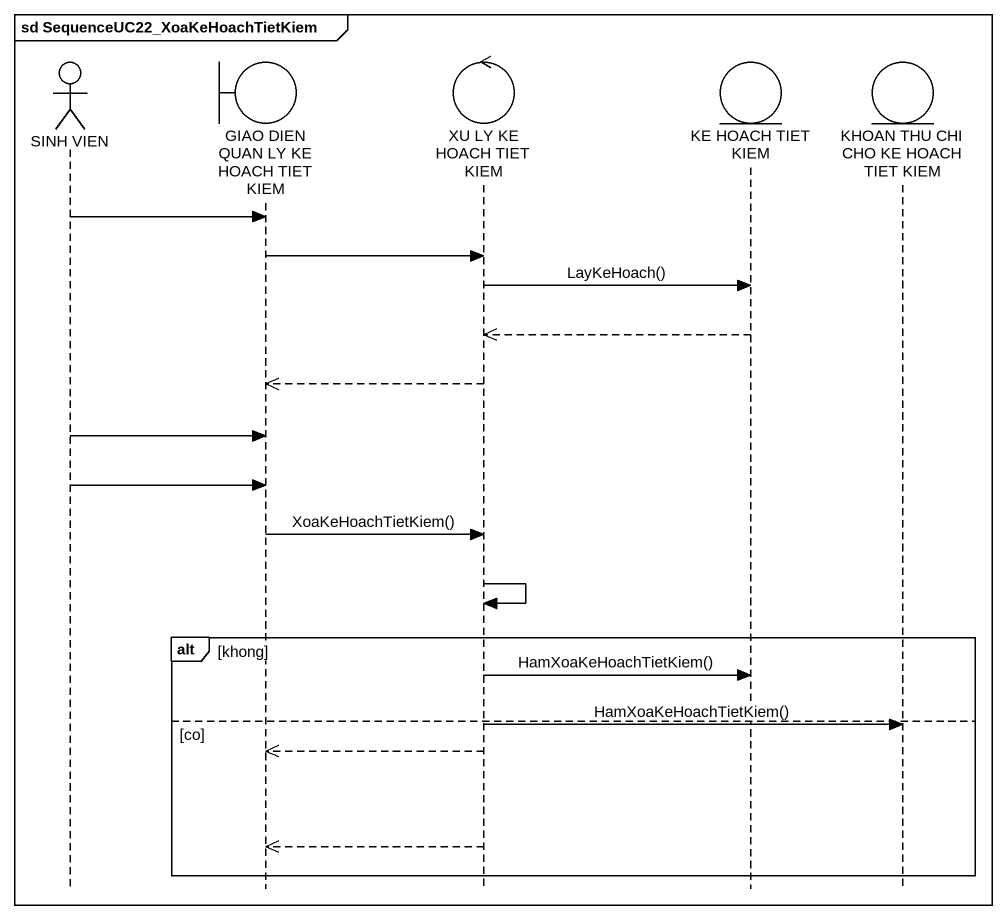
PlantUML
@startuml
mainframe sd SequenceUC22_XoaKeHoachTietKiem
hide footbox
actor "SINH VIEN" as SINH_VIEN
boundary "GIAO DIEN QUAN LY KE HOACH TIET KIEM" as GIAO_DIEN_QUAN_LY_KE_HOACH
control "XU LY KE HOACH TIET KIEM" as XU_LY_KE_HOACH_TIET_KIEM
entity "KE HOACH TIET KIEM" as KE_HOACH_TIET_KIEM
entity "KHOAN THU CHI CHO KE HOACH TIET KIEM" as KHOAN_THU_CHI_CHO_KE_HOACH

SINH_VIEN -> GIAO_DIEN_QUAN_LY_KE_HOACH
GIAO_DIEN_QUAN_LY_KE_HOACH -> XU_LY_KE_HOACH_TIET_KIEM
XU_LY_KE_HOACH_TIET_KIEM -> KE_HOACH_TIET_KIEM : LayKeHoach()
KE_HOACH_TIET_KIEM -->> XU_LY_KE_HOACH_TIET_KIEM
XU_LY_KE_HOACH_TIET_KIEM -->> GIAO_DIEN_QUAN_LY_KE_HOACH
SINH_VIEN -> GIAO_DIEN_QUAN_LY_KE_HOACH
SINH_VIEN -> GIAO_DIEN_QUAN_LY_KE_HOACH
GIAO_DIEN_QUAN_LY_KE_HOACH -> XU_LY_KE_HOACH_TIET_KIEM : XoaKeHoachTietKiem()
XU_LY_KE_HOACH_TIET_KIEM -> XU_LY_KE_HOACH_TIET_KIEM
alt khong
  XU_LY_KE_HOACH_TIET_KIEM -> KE_HOACH_TIET_KIEM : HamXoaKeHoachTietKiem()
else co
  XU_LY_KE_HOACH_TIET_KIEM -> KHOAN_THU_CHI_CHO_KE_HOACH : HamXoaKeHoachTietKiem()
  XU_LY_KE_HOACH_TIET_KIEM -->> GIAO_DIEN_QUAN_LY_KE_HOACH
  XU_LY_KE_HOACH_TIET_KIEM -->> GIAO_DIEN_QUAN_LY_KE_HOACH
end
@enduml
